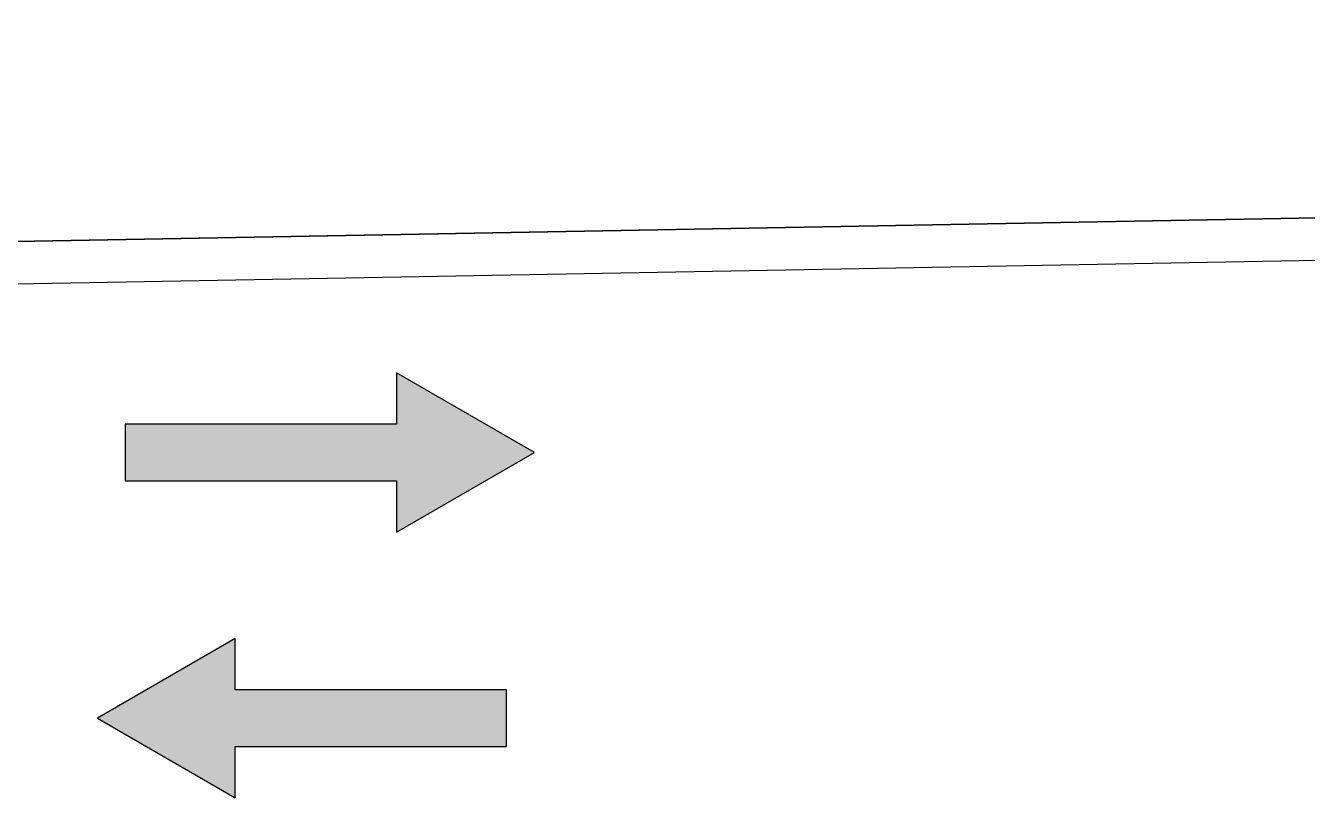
# Model space of a CAD drawing. Extents: x -30 to 1202, y 231 to 898.
# Drawn here: x 317.78 to 326.84, y 434.87 to 440.45 of the extents above; entities that cross this region are included whole.
import ezdxf

# ---------------------------------------------------------------- set-up
doc = ezdxf.new("R2010")
doc.units = 0
doc.header["$LTSCALE"] = 0.04
for name, color, linetype in [('0.5', 5, 'CONTINUOUS'), ('PISO', 1, 'CONTINUOUS'), ('PISOS', 1, 'CONTINUOUS'), ('VISTA', 2, 'CONTINUOUS')]:
    doc.layers.add(name, color=color, linetype=linetype)

# ---------------------------------------------------------------- blocks, each defined once
blk = doc.blocks.new('fl')
at = {"layer": 'PISOS'}
blk.add_hatch(color=9, dxfattribs=at).paths.add_polyline_path([(0, 0), (-0.5629, -0.975), (-0.2013, -0.975), (-0.2013, -2.8942), (0.2013, -2.8942), (0.2013, -0.975), (0.5629, -0.975)])
blk.add_lwpolyline([(-0.2013, -0.975), (-0.2013, -2.8942), (0.2013, -2.8942), (0.2013, -0.975), (0.5629, -0.975), (0, 0), (-0.5629, -0.975)], close=True, dxfattribs=at)

msp = doc.modelspace()

# ---------------------------------------------------------------- linework, layer by layer
at = {"layer": '0.5'}
msp.add_arc((241.6448, 369.3595), 80.5866, 170.557845, 170.557845, dxfattribs=at)
at = {"layer": 'PISO', "color": 1}
msp.add_line((382.5383, 440.1091), (298.6707, 438.5715), dxfattribs=at)
at = {"layer": 'VISTA', "color": 1}
for p, q in [((302.2307, 438.6368), (363.4369, 439.7577)), ((302.4707, 438.3447), (363.1462, 439.4487))]:
    msp.add_line(p, q, dxfattribs=at)

# ---------------------------------------------------------------- block references
at = {"layer": 'PISOS'}
for p, rotation in [((321.3748, 437.4278), 270), ((318.2833, 435.5478), 90)]:
    msp.add_blockref('fl', p, dxfattribs=dict(at, rotation=rotation))

doc.saveas('drawing.dxf')
